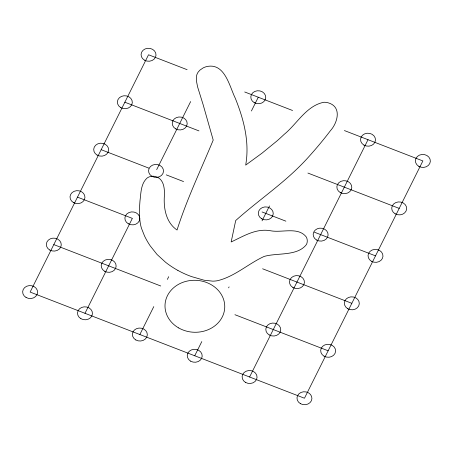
<?xml version="1.0" encoding="UTF-8"?>
<svg xmlns="http://www.w3.org/2000/svg" width="453" height="453" viewBox="0 0 453 453"><rect width="100%" height="100%" fill="white"/><g stroke="black" fill="none" stroke-linecap="round" stroke-linejoin="round"><path stroke-width="0.68" d="M84.988 313.3L132.236 218.618M156.681 169.637L190.645 101.574M139.852 334.535L153.794 306.602M167.361 279.416L168.714 276.698M251.409 110.991L258.278 97.231M194.722 355.769L201.8 341.59M228.612 287.859L229.093 286.896M262.061 220.838L269.507 205.917M249.592 377.004L368.012 139.7M187.112 69.688L148.539 54.762L30.119 292.066L304.461 398.238L422.881 160.934L344.41 130.566M244.716 91.982L292.564 110.498M124.858 102.219L198.963 130.9M307.91 173.063L399.195 208.397M101.172 149.683L148.884 168.148M166.245 174.864L183.556 181.568M262.077 211.959L285.877 221.166M314.416 232.213L375.514 255.854M77.486 197.146L132.208 218.323M262.61 268.788L351.828 303.317M53.805 244.603L160.741 285.99M234.926 314.705L328.142 350.781M177.91 270.441A90.124 78.363 2.7 0 1 165.622 262.304L157.066 254.495L150.175 245.82A90.498 78.692 2.7 0 1 144.535 236.002L141.517 228.408A54.213 47.14 2.7 0 1 140.481 224.286C139.026 216.591 139.371 208.691 139.977 200.922C140.991 193.171 140.753 183.89 146.948 178.176A8.941 7.775 2.7 0 1 150.028 176.619A9.19 7.99 2.7 0 1 156.092 176.704C164.258 179.371 164.784 189.382 164.331 196.574C163.578 208.816 166.223 222.644 177.038 230.022C186.863 199.184 200.843 169.926 213.21 140.079L203.074 104.479L197.576 86.817L196.376 80.645L196.687 75.306A12.424 10.804 2.7 0 1 198.261 71.982L199.92 70.13L203.091 67.95A16.45 14.303 2.7 0 1 206.772 66.557C224.886 62.582 229.388 86.217 235.266 98.205C243.805 119.366 249.762 142.134 245.69 165.102L261.987 153.193L277.049 140.889A254.852 221.591 2.7 0 0 284.122 134.416C297.117 123.828 306.307 105.759 323.799 102.282A12.339 10.73 2.7 0 1 328.357 102.859C342.083 106.84 337.627 122.808 330.401 130.73C322.915 140.594 314.897 150.056 306.562 159.207A265.469 230.82 2.7 0 1 301.777 164.207C281.46 184.932 257.276 201.234 235.696 220.549L231.16 241.959C243.561 236.189 255.968 228.182 270.367 230.719C281.817 233.085 298.148 226.375 306.319 237.032A11.008 9.57 2.7 0 1 307.259 241.239A10.804 9.394 2.7 0 1 306.449 244.524C297.23 256.472 277.338 252.576 264.15 256.432C248.204 263.742 234.699 276.607 217.4 280.735A27.259 23.703 2.7 0 1 212.763 281.149L204.105 280.22L191.687 276.636A85.951 74.734 2.7 0 1 177.91 270.447M178.646 327.921A29.887 25.991 2.7 0 0 224.716 307.932A29.887 25.991 2.7 0 0 181.257 282.983A29.887 25.991 2.7 0 0 178.646 327.921M144.484 60.17A7.474 6.495 2.7 0 0 156.002 55.175A7.474 6.495 2.7 0 0 145.136 48.935A7.474 6.495 2.7 0 0 144.484 60.17M254.218 102.638A7.474 6.495 2.7 0 0 265.735 97.644A7.474 6.495 2.7 0 0 254.875 91.404A7.474 6.495 2.7 0 0 254.218 102.638M363.957 145.107A7.474 6.495 2.7 0 0 375.475 140.113A7.474 6.495 2.7 0 0 364.608 133.873A7.474 6.495 2.7 0 0 363.957 145.107M418.827 166.347A7.474 6.495 2.7 0 0 430.344 161.347A7.474 6.495 2.7 0 0 419.478 155.107A7.474 6.495 2.7 0 0 418.827 166.347M120.798 107.633A7.474 6.495 2.7 0 0 132.316 102.633A7.474 6.495 2.7 0 0 121.455 96.398A7.474 6.495 2.7 0 0 120.798 107.633M175.668 128.867A7.474 6.495 2.7 0 0 187.185 123.867A7.474 6.495 2.7 0 0 176.319 117.633A7.474 6.495 2.7 0 0 175.668 128.867M340.271 192.57A7.474 6.495 2.7 0 0 351.788 187.576A7.474 6.495 2.7 0 0 340.928 181.336A7.474 6.495 2.7 0 0 340.271 192.57M395.141 213.805A7.474 6.495 2.7 0 0 406.658 208.81A7.474 6.495 2.7 0 0 395.792 202.57A7.474 6.495 2.7 0 0 395.141 213.805M97.118 155.09A7.474 6.495 2.7 0 0 108.635 150.096A7.474 6.495 2.7 0 0 97.769 143.856A7.474 6.495 2.7 0 0 97.118 155.09M151.981 176.325A7.474 6.495 2.7 0 0 163.499 171.33A7.474 6.495 2.7 0 0 152.638 165.09A7.474 6.495 2.7 0 0 151.981 176.325M261.721 218.799A7.474 6.495 2.7 0 0 273.238 213.799A7.474 6.495 2.7 0 0 262.372 207.565A7.474 6.495 2.7 0 0 261.721 218.799M316.585 240.033A7.474 6.495 2.7 0 0 328.102 235.033A7.474 6.495 2.7 0 0 317.242 228.799A7.474 6.495 2.7 0 0 316.585 240.033M371.454 261.268A7.474 6.495 2.7 0 0 382.972 256.268A7.474 6.495 2.7 0 0 372.111 250.033A7.474 6.495 2.7 0 0 371.454 261.268M73.431 202.553A7.474 6.495 2.7 0 0 84.949 197.559A7.474 6.495 2.7 0 0 74.082 191.319A7.474 6.495 2.7 0 0 73.431 202.553M128.301 223.788A7.474 6.495 2.7 0 0 139.818 218.793A7.474 6.495 2.7 0 0 128.952 212.553A7.474 6.495 2.7 0 0 128.301 223.788M292.904 287.491A7.474 6.495 2.7 0 0 304.422 282.496A7.474 6.495 2.7 0 0 293.555 276.256A7.474 6.495 2.7 0 0 292.904 287.491M347.774 308.731A7.474 6.495 2.7 0 0 359.291 303.731A7.474 6.495 2.7 0 0 348.425 297.496A7.474 6.495 2.7 0 0 347.774 308.731M49.745 250.016A7.474 6.495 2.7 0 0 61.263 245.016A7.474 6.495 2.7 0 0 50.402 238.782A7.474 6.495 2.7 0 0 49.745 250.016M104.615 271.251A7.474 6.495 2.7 0 0 116.132 266.251A7.474 6.495 2.7 0 0 105.266 260.016A7.474 6.495 2.7 0 0 104.615 271.251M269.218 334.954A7.474 6.495 2.7 0 0 280.735 329.96A7.474 6.495 2.7 0 0 269.869 323.719A7.474 6.495 2.7 0 0 269.218 334.954M324.088 356.188A7.474 6.495 2.7 0 0 335.605 351.194A7.474 6.495 2.7 0 0 324.739 344.954A7.474 6.495 2.7 0 0 324.088 356.188M26.064 297.474A7.474 6.495 2.7 0 0 37.582 292.479A7.474 6.495 2.7 0 0 26.716 286.239A7.474 6.495 2.7 0 0 26.064 297.474M80.928 318.714A7.474 6.495 2.7 0 0 92.446 313.714A7.474 6.495 2.7 0 0 81.585 307.479A7.474 6.495 2.7 0 0 80.928 318.714M135.798 339.948A7.474 6.495 2.7 0 0 147.316 334.948A7.474 6.495 2.7 0 0 136.449 328.714A7.474 6.495 2.7 0 0 135.798 339.948M190.668 361.183A7.474 6.495 2.7 0 0 202.185 356.183A7.474 6.495 2.7 0 0 191.319 349.948A7.474 6.495 2.7 0 0 190.668 361.183M245.532 382.417A7.474 6.495 2.7 0 0 257.049 377.417A7.474 6.495 2.7 0 0 246.189 371.183A7.474 6.495 2.7 0 0 245.532 382.417M300.401 403.651A7.474 6.495 2.7 0 0 311.919 398.657A7.474 6.495 2.7 0 0 301.052 392.417A7.474 6.495 2.7 0 0 300.401 403.651"/></g></svg>
